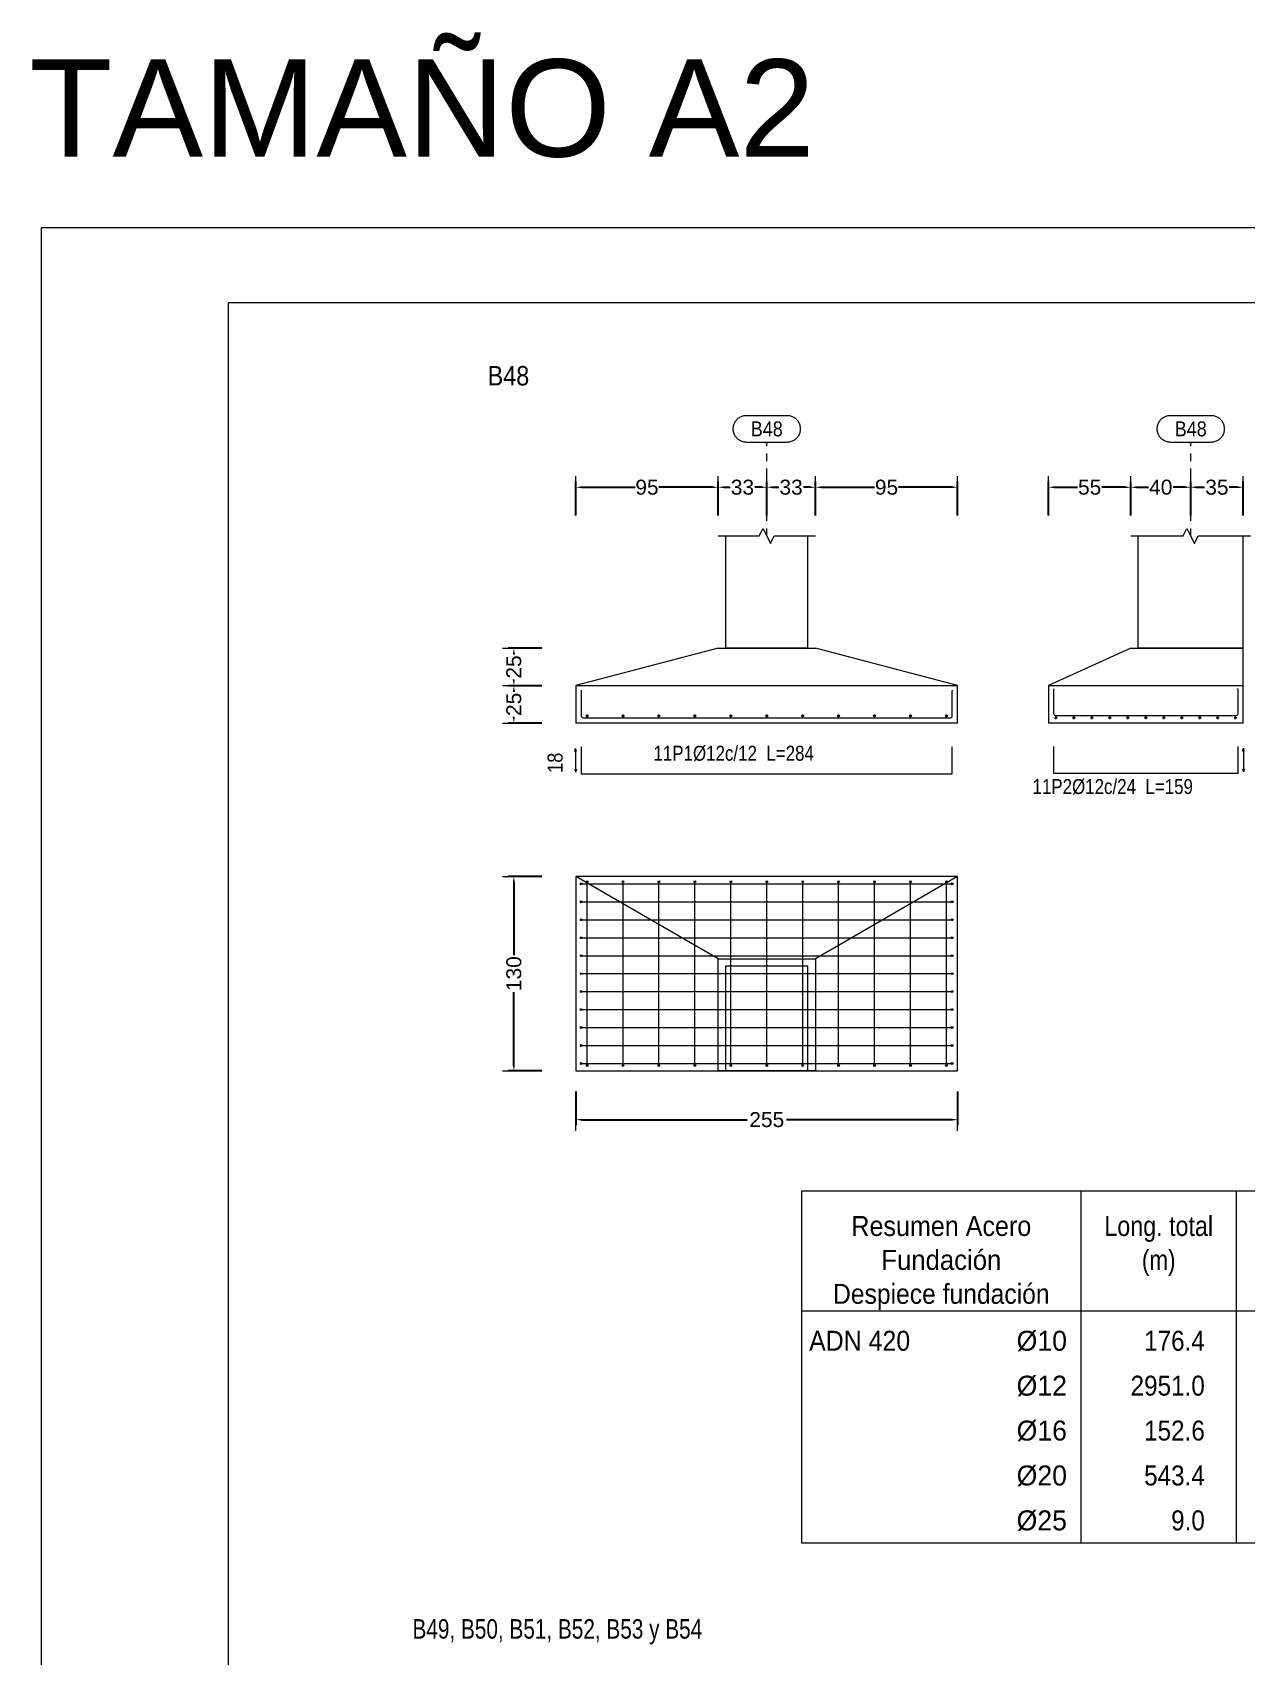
# Model space of a CAD drawing. Header units: millimetres. Extents: x 0 to 147, y 0 to 144.
# Drawn here: x -0.12 to 16.1, y 22.91 to 44.61 of the extents above; entities that cross this region are included whole.
import ezdxf
from ezdxf.enums import TextEntityAlignment as Align

# ---------------------------------------------------------------- set-up
doc = ezdxf.new("R2010")
doc.units = ezdxf.units.MM
doc.linetypes.add('CYPE_PUNTO', pattern=[0.075, 0, -0.075])
for name, color, linetype, lineweight in [('CIM_COTAS', 2, 'Continuous', 0), ('CIM_DIB_ARMADOS', 4, 'Continuous', 0), ('CIM_GEOMETRIA', 2, 'Continuous', 0), ('CIM_REFEREN', 2, 'Continuous', 0), ('CIM_TXT_ARMADOS', 3, 'Continuous', 0), ('RECUAD_LIMITES', 2, 'Continuous', 0), ('RECUAD_MARCO', 1, 'Continuous', 20), ('TABLAS', 1, 'Continuous', 0), ('TEXTO_TABLAS', 1, 'Continuous', 0)]:
    doc.layers.add(name, color=color, linetype=linetype, lineweight=lineweight)
doc.styles.add('CYPETXT_0.3_romans', font='arial.ttf', dxfattribs={"height": 0.2})
doc.styles.add('CYPETXT_romans', font='arial.ttf', dxfattribs={"height": 0.2})
doc.dimstyles.new('cype_arrow', dxfattribs={"dimtxt": 0.18, "dimasz": 0.075, "dimexe": 0.075, "dimexo": 0.075, "dimgap": 0, "dimtad": 0, "dimdec": 4, "dimzin": 0, "dimdsep": 46, "dimtxsty": 'CYPETXT_0.3_romans', "dimcen": 0.09, "dimadec": 0, "dimazin": 0, "dimtfac": 1, "dimtdec": 4, "dimtofl": 0, "dimtmove": 2, "dimatfit": 3, "dimfxl": 1, "dimtolj": 1, "dimtzin": 0, "dimarcsym": 0})

# ---------------------------------------------------------------- blocks, each defined once
blk = doc.blocks.new('*D301')
at = {"layer": 'CIM_COTAS', "color": 0, "lineweight": -2, "transparency": 16777216}
for p, q in [((7.143, 38.159), (7.143, 38.609)), ((7.218, 38.534), (7.933, 38.534)), ((8.968, 38.534), (8.252, 38.534)), ((9.043, 38.159), (9.043, 38.609))]:
    blk.add_line(p, q, dxfattribs=at)
at = {"layer": 'CIM_COTAS', "color": 0, "transparency": 16777216}
for points in [[(7.218, 38.547), (7.218, 38.522), (7.143, 38.534)], [(8.968, 38.547), (8.968, 38.522), (9.043, 38.534)]]:
    blk.add_solid(points, dxfattribs=at)
at = {"layer": 'Defpoints', "color": 0, "transparency": 16777216}
for p in [(9.043, 38.534), (7.143, 38.084), (9.043, 38.084)]:
    blk.add_point(p, dxfattribs=at)
at = {"layer": 'CIM_COTAS', "color": 0, "transparency": 16777216, "insert": (8.093, 38.534), "char_height": 0.2, "attachment_point": 5, "style": 'CYPETXT_0.3_romans'}
blk.add_mtext('\\A1;95', dxfattribs=at)
blk = doc.blocks.new('*D302')
at = {"layer": 'CIM_COTAS', "color": 0, "lineweight": -2, "transparency": 16777216}
for p, q in [((9.043, 38.159), (9.043, 38.609)), ((9.118, 38.534), (9.204, 38.534)), ((9.618, 38.534), (9.532, 38.534)), ((9.693, 38.159), (9.693, 38.609))]:
    blk.add_line(p, q, dxfattribs=at)
at = {"layer": 'CIM_COTAS', "color": 0, "transparency": 16777216}
for points in [[(9.118, 38.547), (9.118, 38.522), (9.043, 38.534)], [(9.618, 38.547), (9.618, 38.522), (9.693, 38.534)]]:
    blk.add_solid(points, dxfattribs=at)
at = {"layer": 'Defpoints', "color": 0, "transparency": 16777216}
for p in [(9.693, 38.534), (9.043, 38.084), (9.693, 38.084)]:
    blk.add_point(p, dxfattribs=at)
at = {"layer": 'CIM_COTAS', "color": 0, "transparency": 16777216, "insert": (9.368, 38.534), "char_height": 0.2, "attachment_point": 5, "style": 'CYPETXT_0.3_romans'}
blk.add_mtext('\\A1;33', dxfattribs=at)
blk = doc.blocks.new('*D303')
at = {"layer": 'CIM_COTAS', "color": 0, "lineweight": -2, "transparency": 16777216}
for p, q in [((9.693, 38.159), (9.693, 38.609)), ((9.768, 38.534), (9.854, 38.534)), ((10.268, 38.534), (10.182, 38.534)), ((10.343, 38.159), (10.343, 38.609))]:
    blk.add_line(p, q, dxfattribs=at)
at = {"layer": 'CIM_COTAS', "color": 0, "transparency": 16777216}
for points in [[(9.768, 38.547), (9.768, 38.522), (9.693, 38.534)], [(10.268, 38.547), (10.268, 38.522), (10.343, 38.534)]]:
    blk.add_solid(points, dxfattribs=at)
at = {"layer": 'Defpoints', "color": 0, "transparency": 16777216}
for p in [(10.343, 38.534), (9.693, 38.084), (10.343, 38.084)]:
    blk.add_point(p, dxfattribs=at)
at = {"layer": 'CIM_COTAS', "color": 0, "transparency": 16777216, "insert": (10.018, 38.534), "char_height": 0.2, "attachment_point": 5, "style": 'CYPETXT_0.3_romans'}
blk.add_mtext('\\A1;33', dxfattribs=at)
blk = doc.blocks.new('*D304')
at = {"layer": 'CIM_COTAS', "color": 0, "lineweight": -2, "transparency": 16777216}
for p, q in [((10.343, 38.159), (10.343, 38.609)), ((10.418, 38.534), (11.133, 38.534)), ((12.168, 38.534), (11.452, 38.534)), ((12.243, 38.159), (12.243, 38.609))]:
    blk.add_line(p, q, dxfattribs=at)
at = {"layer": 'CIM_COTAS', "color": 0, "transparency": 16777216}
for points in [[(10.418, 38.547), (10.418, 38.522), (10.343, 38.534)], [(12.168, 38.547), (12.168, 38.522), (12.243, 38.534)]]:
    blk.add_solid(points, dxfattribs=at)
at = {"layer": 'Defpoints', "color": 0, "transparency": 16777216}
for p in [(12.243, 38.534), (10.343, 38.084), (12.243, 38.084)]:
    blk.add_point(p, dxfattribs=at)
at = {"layer": 'CIM_COTAS', "color": 0, "transparency": 16777216, "insert": (11.293, 38.534), "char_height": 0.2, "attachment_point": 5, "style": 'CYPETXT_0.3_romans'}
blk.add_mtext('\\A1;95', dxfattribs=at)
blk = doc.blocks.new('*D305')
at = {"layer": 'CIM_COTAS', "color": 0, "lineweight": -2, "transparency": 16777216}
for p, q in [((6.69, 35.883), (6.24, 35.883)), ((6.315, 35.808), (6.315, 35.799)), ((6.69, 35.383), (6.24, 35.383)), ((6.315, 35.458), (6.315, 35.467))]:
    blk.add_line(p, q, dxfattribs=at)
at = {"layer": 'CIM_COTAS', "color": 0, "transparency": 16777216}
for points in [[(6.302, 35.808), (6.327, 35.808), (6.315, 35.883)], [(6.302, 35.458), (6.327, 35.458), (6.315, 35.383)]]:
    blk.add_solid(points, dxfattribs=at)
at = {"layer": 'Defpoints', "color": 0, "transparency": 16777216}
for p in [(6.315, 35.883), (6.765, 35.883), (6.765, 35.383)]:
    blk.add_point(p, dxfattribs=at)
at = {"layer": 'CIM_COTAS', "color": 0, "transparency": 16777216, "insert": (6.315, 35.633), "char_height": 0.2, "attachment_point": 5, "rotation": 90, "style": 'CYPETXT_0.3_romans'}
blk.add_mtext('\\A1;25', dxfattribs=at)
blk = doc.blocks.new('*D306')
at = {"layer": 'CIM_COTAS', "color": 0, "lineweight": -2, "transparency": 16777216}
for p, q in [((6.69, 36.383), (6.24, 36.383)), ((6.315, 36.308), (6.315, 36.299)), ((6.69, 35.883), (6.24, 35.883)), ((6.315, 35.958), (6.315, 35.967))]:
    blk.add_line(p, q, dxfattribs=at)
at = {"layer": 'CIM_COTAS', "color": 0, "transparency": 16777216}
for points in [[(6.302, 36.308), (6.327, 36.308), (6.315, 36.383)], [(6.302, 35.958), (6.327, 35.958), (6.315, 35.883)]]:
    blk.add_solid(points, dxfattribs=at)
at = {"layer": 'Defpoints', "color": 0, "transparency": 16777216}
for p in [(6.315, 36.383), (6.765, 36.383), (6.765, 35.883)]:
    blk.add_point(p, dxfattribs=at)
at = {"layer": 'CIM_COTAS', "color": 0, "transparency": 16777216, "insert": (6.315, 36.133), "char_height": 0.2, "attachment_point": 5, "rotation": 90, "style": 'CYPETXT_0.3_romans'}
blk.add_mtext('\\A1;25', dxfattribs=at)
blk = doc.blocks.new('*D307')
at = {"layer": 'CIM_COTAS', "color": 0, "lineweight": -2, "transparency": 16777216}
for p, q in [((13.456, 38.159), (13.456, 38.609)), ((13.531, 38.534), (13.842, 38.534)), ((14.481, 38.534), (14.171, 38.534)), ((14.556, 38.159), (14.556, 38.609))]:
    blk.add_line(p, q, dxfattribs=at)
at = {"layer": 'CIM_COTAS', "color": 0, "transparency": 16777216}
for points in [[(13.531, 38.547), (13.531, 38.522), (13.456, 38.534)], [(14.481, 38.547), (14.481, 38.522), (14.556, 38.534)]]:
    blk.add_solid(points, dxfattribs=at)
at = {"layer": 'Defpoints', "color": 0, "transparency": 16777216}
for p in [(14.556, 38.534), (13.456, 38.084), (14.556, 38.084)]:
    blk.add_point(p, dxfattribs=at)
at = {"layer": 'CIM_COTAS', "color": 0, "transparency": 16777216, "insert": (14.006, 38.534), "char_height": 0.2, "attachment_point": 5, "style": 'CYPETXT_0.3_romans'}
blk.add_mtext('\\A1;55', dxfattribs=at)
blk = doc.blocks.new('*D308')
at = {"layer": 'CIM_COTAS', "color": 0, "lineweight": -2, "transparency": 16777216}
for p, q in [((14.556, 38.159), (14.556, 38.609)), ((14.631, 38.534), (14.791, 38.534)), ((15.281, 38.534), (15.122, 38.534)), ((15.356, 38.159), (15.356, 38.609))]:
    blk.add_line(p, q, dxfattribs=at)
at = {"layer": 'CIM_COTAS', "color": 0, "transparency": 16777216}
for points in [[(14.631, 38.547), (14.631, 38.522), (14.556, 38.534)], [(15.281, 38.547), (15.281, 38.522), (15.356, 38.534)]]:
    blk.add_solid(points, dxfattribs=at)
at = {"layer": 'Defpoints', "color": 0, "transparency": 16777216}
for p in [(15.356, 38.534), (14.556, 38.084), (15.356, 38.084)]:
    blk.add_point(p, dxfattribs=at)
at = {"layer": 'CIM_COTAS', "color": 0, "transparency": 16777216, "insert": (14.956, 38.534), "char_height": 0.2, "attachment_point": 5, "style": 'CYPETXT_0.3_romans'}
blk.add_mtext('\\A1;40', dxfattribs=at)
blk = doc.blocks.new('*D309')
at = {"layer": 'CIM_COTAS', "color": 0, "lineweight": -2, "transparency": 16777216}
for p, q in [((15.356, 38.159), (15.356, 38.609)), ((15.431, 38.534), (15.542, 38.534)), ((15.981, 38.534), (15.871, 38.534)), ((16.056, 38.159), (16.056, 38.609))]:
    blk.add_line(p, q, dxfattribs=at)
at = {"layer": 'CIM_COTAS', "color": 0, "transparency": 16777216}
for points in [[(15.431, 38.547), (15.431, 38.522), (15.356, 38.534)], [(15.981, 38.547), (15.981, 38.522), (16.056, 38.534)]]:
    blk.add_solid(points, dxfattribs=at)
at = {"layer": 'Defpoints', "color": 0, "transparency": 16777216}
for p in [(16.056, 38.534), (15.356, 38.084), (16.056, 38.084)]:
    blk.add_point(p, dxfattribs=at)
at = {"layer": 'CIM_COTAS', "color": 0, "transparency": 16777216, "insert": (15.706, 38.534), "char_height": 0.2, "attachment_point": 5, "style": 'CYPETXT_0.3_romans'}
blk.add_mtext('\\A1;35', dxfattribs=at)
blk = doc.blocks.new('*D311')
at = {"layer": 'CIM_COTAS', "color": 0, "lineweight": -2, "transparency": 16777216}
for p, q in [((7.143, 30.459), (7.143, 30.009)), ((12.243, 30.459), (12.243, 30.009)), ((7.218, 30.084), (9.431, 30.084)), ((12.168, 30.084), (9.955, 30.084))]:
    blk.add_line(p, q, dxfattribs=at)
at = {"layer": 'CIM_COTAS', "color": 0, "transparency": 16777216}
for points in [[(7.218, 30.097), (7.218, 30.072), (7.143, 30.084)], [(12.168, 30.097), (12.168, 30.072), (12.243, 30.084)]]:
    blk.add_solid(points, dxfattribs=at)
at = {"layer": 'Defpoints', "color": 0, "transparency": 16777216}
for p in [(7.143, 30.534), (12.243, 30.534), (12.243, 30.084)]:
    blk.add_point(p, dxfattribs=at)
at = {"layer": 'CIM_COTAS', "color": 0, "transparency": 16777216, "insert": (9.693, 30.084), "char_height": 0.2, "attachment_point": 5, "style": 'CYPETXT_0.3_romans'}
blk.add_mtext('\\A1;255', dxfattribs=at)
blk = doc.blocks.new('*D312')
at = {"layer": 'CIM_COTAS', "color": 0, "lineweight": -2, "transparency": 16777216}
for p, q in [((6.69, 33.335), (6.24, 33.335)), ((6.315, 33.26), (6.315, 32.281)), ((6.315, 30.81), (6.315, 31.789)), ((6.69, 30.735), (6.24, 30.735))]:
    blk.add_line(p, q, dxfattribs=at)
at = {"layer": 'CIM_COTAS', "color": 0, "transparency": 16777216}
for points in [[(6.302, 33.26), (6.327, 33.26), (6.315, 33.335)], [(6.302, 30.81), (6.327, 30.81), (6.315, 30.735)]]:
    blk.add_solid(points, dxfattribs=at)
at = {"layer": 'Defpoints', "color": 0, "transparency": 16777216}
for p in [(6.315, 33.335), (6.765, 33.335), (6.765, 30.735)]:
    blk.add_point(p, dxfattribs=at)
at = {"layer": 'CIM_COTAS', "color": 0, "transparency": 16777216, "insert": (6.315, 32.035), "char_height": 0.2, "attachment_point": 5, "rotation": 90, "style": 'CYPETXT_0.3_romans'}
blk.add_mtext('\\A1;130', dxfattribs=at)

msp = doc.modelspace()

# ---------------------------------------------------------------- hatches: boundary and pattern name
at = {"layer": 'CIM_DIB_ARMADOS'}
h = msp.add_hatch(color=256, dxfattribs=at)
edge = h.paths.add_edge_path(flags=0)
edge.add_arc((7.21483, 35.81533), 0.0016, 0, 360)
h = msp.add_hatch(color=256, dxfattribs=at)
edge = h.paths.add_edge_path(flags=0)
edge.add_arc((12.17083, 35.81533), 0.0016, 0, 360)
h = msp.add_hatch(color=256, dxfattribs=at)
edge = h.paths.add_edge_path(flags=0)
edge.add_arc((13.52833, 35.83933), 0.0016, 0, 360)
h = msp.add_hatch(color=256, dxfattribs=at)
edge = h.paths.add_edge_path(flags=0)
edge.add_arc((15.98433, 35.83933), 0.0016, 0, 360)
h = msp.add_hatch(color=256, dxfattribs=at)
edge = h.paths.add_edge_path(flags=0)
edge.add_arc((7.21483, 33.23533), 0.0016, 0, 360)
h = msp.add_hatch(color=256, dxfattribs=at)
edge = h.paths.add_edge_path(flags=0)
edge.add_arc((7.29283, 33.26333), 0.0016, 0, 360)
h = msp.add_hatch(color=256, dxfattribs=at)
edge = h.paths.add_edge_path(flags=0)
edge.add_arc((7.77283, 33.26333), 0.0016, 0, 360)
h = msp.add_hatch(color=256, dxfattribs=at)
edge = h.paths.add_edge_path(flags=0)
edge.add_arc((8.25283, 33.26333), 0.0016, 0, 360)
h = msp.add_hatch(color=256, dxfattribs=at)
edge = h.paths.add_edge_path(flags=0)
edge.add_arc((8.73283, 33.26333), 0.0016, 0, 360)
h = msp.add_hatch(color=256, dxfattribs=at)
edge = h.paths.add_edge_path(flags=0)
edge.add_arc((9.21283, 33.26333), 0.0016, 0, 360)
h = msp.add_hatch(color=256, dxfattribs=at)
edge = h.paths.add_edge_path(flags=0)
edge.add_arc((9.69283, 33.26333), 0.0016, 0, 360)
h = msp.add_hatch(color=256, dxfattribs=at)
edge = h.paths.add_edge_path(flags=0)
edge.add_arc((10.17282, 33.26333), 0.0016, 0, 360)
h = msp.add_hatch(color=256, dxfattribs=at)
edge = h.paths.add_edge_path(flags=0)
edge.add_arc((10.65282, 33.26333), 0.0016, 0, 360)
h = msp.add_hatch(color=256, dxfattribs=at)
edge = h.paths.add_edge_path(flags=0)
edge.add_arc((11.13283, 33.26333), 0.0016, 0, 360)
h = msp.add_hatch(color=256, dxfattribs=at)
edge = h.paths.add_edge_path(flags=0)
edge.add_arc((11.61283, 33.26333), 0.0016, 0, 360)
h = msp.add_hatch(color=256, dxfattribs=at)
edge = h.paths.add_edge_path(flags=0)
edge.add_arc((12.09282, 33.26333), 0.0016, 0, 360)
h = msp.add_hatch(color=256, dxfattribs=at)
edge = h.paths.add_edge_path(flags=0)
edge.add_arc((12.17083, 33.23533), 0.0016, 0, 360)
h = msp.add_hatch(color=256, dxfattribs=at)
edge = h.paths.add_edge_path(flags=0)
edge.add_arc((7.21483, 32.99533), 0.0016, 0, 360)
h = msp.add_hatch(color=256, dxfattribs=at)
edge = h.paths.add_edge_path(flags=0)
edge.add_arc((12.17083, 32.99533), 0.0016, 0, 360)
h = msp.add_hatch(color=256, dxfattribs=at)
edge = h.paths.add_edge_path(flags=0)
edge.add_arc((7.21483, 32.75533), 0.0016, 0, 360)
h = msp.add_hatch(color=256, dxfattribs=at)
edge = h.paths.add_edge_path(flags=0)
edge.add_arc((12.17083, 32.75533), 0.0016, 0, 360)
h = msp.add_hatch(color=256, dxfattribs=at)
edge = h.paths.add_edge_path(flags=0)
edge.add_arc((7.21483, 32.51533), 0.0016, 0, 360)
h = msp.add_hatch(color=256, dxfattribs=at)
edge = h.paths.add_edge_path(flags=0)
edge.add_arc((12.17083, 32.51533), 0.0016, 0, 360)
h = msp.add_hatch(color=256, dxfattribs=at)
edge = h.paths.add_edge_path(flags=0)
edge.add_arc((7.21483, 32.27533), 0.0016, 0, 360)
h = msp.add_hatch(color=256, dxfattribs=at)
edge = h.paths.add_edge_path(flags=0)
edge.add_arc((12.17083, 32.27533), 0.0016, 0, 360)
h = msp.add_hatch(color=256, dxfattribs=at)
edge = h.paths.add_edge_path(flags=0)
edge.add_arc((7.21483, 32.03533), 0.0016, 0, 360)
h = msp.add_hatch(color=256, dxfattribs=at)
edge = h.paths.add_edge_path(flags=0)
edge.add_arc((12.17083, 32.03533), 0.0016, 0, 360)
h = msp.add_hatch(color=256, dxfattribs=at)
edge = h.paths.add_edge_path(flags=0)
edge.add_arc((7.21483, 31.79533), 0.0016, 0, 360)
h = msp.add_hatch(color=256, dxfattribs=at)
edge = h.paths.add_edge_path(flags=0)
edge.add_arc((12.17083, 31.79533), 0.0016, 0, 360)
h = msp.add_hatch(color=256, dxfattribs=at)
edge = h.paths.add_edge_path(flags=0)
edge.add_arc((7.21483, 31.55533), 0.0016, 0, 360)
h = msp.add_hatch(color=256, dxfattribs=at)
edge = h.paths.add_edge_path(flags=0)
edge.add_arc((12.17083, 31.55533), 0.0016, 0, 360)
h = msp.add_hatch(color=256, dxfattribs=at)
edge = h.paths.add_edge_path(flags=0)
edge.add_arc((7.21483, 31.31533), 0.0016, 0, 360)
h = msp.add_hatch(color=256, dxfattribs=at)
edge = h.paths.add_edge_path(flags=0)
edge.add_arc((12.17083, 31.31533), 0.0016, 0, 360)
h = msp.add_hatch(color=256, dxfattribs=at)
edge = h.paths.add_edge_path(flags=0)
edge.add_arc((7.21483, 31.07533), 0.0016, 0, 360)
h = msp.add_hatch(color=256, dxfattribs=at)
edge = h.paths.add_edge_path(flags=0)
edge.add_arc((12.17083, 31.07533), 0.0016, 0, 360)
h = msp.add_hatch(color=256, dxfattribs=at)
edge = h.paths.add_edge_path(flags=0)
edge.add_arc((7.21483, 30.83533), 0.0016, 0, 360)
h = msp.add_hatch(color=256, dxfattribs=at)
edge = h.paths.add_edge_path(flags=0)
edge.add_arc((12.17083, 30.83533), 0.0016, 0, 360)
h = msp.add_hatch(color=256, dxfattribs=at)
edge = h.paths.add_edge_path(flags=0)
edge.add_arc((7.29283, 30.80733), 0.0016, 0, 360)
h = msp.add_hatch(color=256, dxfattribs=at)
edge = h.paths.add_edge_path(flags=0)
edge.add_arc((7.77283, 30.80733), 0.0016, 0, 360)
h = msp.add_hatch(color=256, dxfattribs=at)
edge = h.paths.add_edge_path(flags=0)
edge.add_arc((8.25283, 30.80733), 0.0016, 0, 360)
h = msp.add_hatch(color=256, dxfattribs=at)
edge = h.paths.add_edge_path(flags=0)
edge.add_arc((8.73283, 30.80733), 0.0016, 0, 360)
h = msp.add_hatch(color=256, dxfattribs=at)
edge = h.paths.add_edge_path(flags=0)
edge.add_arc((9.21283, 30.80733), 0.0016, 0, 360)
h = msp.add_hatch(color=256, dxfattribs=at)
edge = h.paths.add_edge_path(flags=0)
edge.add_arc((9.69283, 30.80733), 0.0016, 0, 360)
h = msp.add_hatch(color=256, dxfattribs=at)
edge = h.paths.add_edge_path(flags=0)
edge.add_arc((10.17282, 30.80733), 0.0016, 0, 360)
h = msp.add_hatch(color=256, dxfattribs=at)
edge = h.paths.add_edge_path(flags=0)
edge.add_arc((10.65282, 30.80733), 0.0016, 0, 360)
h = msp.add_hatch(color=256, dxfattribs=at)
edge = h.paths.add_edge_path(flags=0)
edge.add_arc((11.13283, 30.80733), 0.0016, 0, 360)
h = msp.add_hatch(color=256, dxfattribs=at)
edge = h.paths.add_edge_path(flags=0)
edge.add_arc((11.61283, 30.80733), 0.0016, 0, 360)
h = msp.add_hatch(color=256, dxfattribs=at)
edge = h.paths.add_edge_path(flags=0)
edge.add_arc((12.09282, 30.80733), 0.0016, 0, 360)

# ---------------------------------------------------------------- linework, layer by layer
at = {"layer": 'CIM_COTAS', "linetype": 'CYPE_PUNTO'}
for p, q in [((9.69283, 37.88333), (9.69283, 39.13433)), ((15.35633, 37.88333), (15.35633, 39.13433))]:
    msp.add_line(p, q, dxfattribs=at)
at = {"layer": 'CIM_COTAS'}
for p, q in [((7.14283, 38.38433), (7.14283, 38.68433)), ((9.04283, 38.38433), (9.04283, 38.68433)), ((9.04283, 38.38433), (9.04283, 38.68433)), ((9.69283, 38.38433), (9.69283, 38.68433)), ((9.69283, 38.38433), (9.69283, 38.68433)), ((10.34282, 38.38433), (10.34282, 38.68433)), ((10.34282, 38.38433), (10.34282, 38.68433)), ((12.24282, 38.38433), (12.24282, 38.68433)), ((13.45632, 38.38433), (13.45632, 38.68433)), ((14.55632, 38.38433), (14.55632, 38.68433)), ((14.55632, 38.38433), (14.55632, 38.68433)), ((15.35633, 38.38433), (15.35633, 38.68433)), ((15.35633, 38.38433), (15.35633, 38.68433)), ((16.05633, 38.38433), (16.05633, 38.68433)), ((6.16483, 36.38333), (6.46483, 36.38333)), ((6.16483, 35.88333), (6.46483, 35.88333)), ((6.16483, 35.88333), (6.46483, 35.88333)), ((6.16483, 35.38333), (6.46483, 35.38333)), ((6.16483, 33.33533), (6.46483, 33.33533)), ((6.16483, 30.73533), (6.46483, 30.73533)), ((7.14283, 29.93433), (7.14283, 30.23433)), ((12.24282, 29.93433), (12.24282, 30.23433))]:
    msp.add_line(p, q, dxfattribs=at)
for points in [[(9.96133, 39.49433), (9.97335, 39.49393), (9.98532, 39.49272), (9.99718, 39.49072), (10.00888, 39.48793), (10.02037, 39.48437), (10.0316, 39.48004), (10.04251, 39.47498), (10.05306, 39.4692), (10.0632, 39.46273), (10.07288, 39.45559), (10.08207, 39.44783), (10.09071, 39.43946), (10.09878, 39.43054), (10.10624, 39.4211), (10.11305, 39.41118), (10.11918, 39.40083), (10.1246, 39.3901), (10.1293, 39.37902), (10.13324, 39.36766), (10.13642, 39.35606), (10.13882, 39.34427), (10.14042, 39.33235), (10.14122, 39.32034), (10.14122, 39.30831), (10.14042, 39.29631), (10.13882, 39.28439), (10.13642, 39.2726), (10.13324, 39.261), (10.1293, 39.24963), (10.1246, 39.23856), (10.11918, 39.22782), (10.11305, 39.21747), (10.10624, 39.20756), (10.09878, 39.19811), (10.09071, 39.18919), (10.08207, 39.18083), (10.07288, 39.17306), (10.0632, 39.16593), (10.05306, 39.15946), (10.04251, 39.15367), (10.0316, 39.14861), (10.02037, 39.14429), (10.00888, 39.14072), (9.99718, 39.13793), (9.98532, 39.13593), (9.97335, 39.13473), (9.96133, 39.13433), (9.42433, 39.13433), (9.4123, 39.13473), (9.40033, 39.13593), (9.38847, 39.13793), (9.37677, 39.14072), (9.36528, 39.14429), (9.35405, 39.14861), (9.34314, 39.15367), (9.33259, 39.15946), (9.32245, 39.16593), (9.31277, 39.17306), (9.30358, 39.18083), (9.29494, 39.18919), (9.28687, 39.19811), (9.27941, 39.20756), (9.2726, 39.21747), (9.26647, 39.22782), (9.26105, 39.23856), (9.25635, 39.24963), (9.25241, 39.261), (9.24923, 39.2726), (9.24683, 39.28439), (9.24523, 39.29631), (9.24443, 39.30831), (9.24443, 39.32034), (9.24523, 39.33235), (9.24683, 39.34427), (9.24923, 39.35606), (9.25241, 39.36766), (9.25635, 39.37902), (9.26105, 39.3901), (9.26647, 39.40083), (9.2726, 39.41118), (9.27941, 39.4211), (9.28687, 39.43054), (9.29494, 39.43946), (9.30358, 39.44783), (9.31277, 39.45559), (9.32245, 39.46273), (9.33259, 39.4692), (9.34314, 39.47498), (9.35405, 39.48004), (9.36528, 39.48437), (9.37677, 39.48793), (9.38847, 39.49072), (9.40033, 39.49272), (9.4123, 39.49393), (9.42433, 39.49433), (9.96133, 39.49433)], [(15.62482, 39.49433), (15.63685, 39.49393), (15.64882, 39.49272), (15.66068, 39.49072), (15.67238, 39.48793), (15.68387, 39.48437), (15.6951, 39.48004), (15.70601, 39.47498), (15.71656, 39.4692), (15.7267, 39.46273), (15.73638, 39.45559), (15.74557, 39.44783), (15.75421, 39.43946), (15.76228, 39.43054), (15.76974, 39.4211), (15.77655, 39.41118), (15.78268, 39.40083), (15.7881, 39.3901), (15.7928, 39.37902), (15.79674, 39.36766), (15.79992, 39.35606), (15.80232, 39.34427), (15.80392, 39.33235), (15.80472, 39.32034), (15.80472, 39.30831), (15.80392, 39.29631), (15.80232, 39.28439), (15.79992, 39.2726), (15.79674, 39.261), (15.7928, 39.24963), (15.7881, 39.23856), (15.78268, 39.22782), (15.77655, 39.21747), (15.76974, 39.20756), (15.76228, 39.19811), (15.75421, 39.18919), (15.74557, 39.18083), (15.73638, 39.17306), (15.7267, 39.16593), (15.71656, 39.15946), (15.70601, 39.15367), (15.6951, 39.14861), (15.68387, 39.14429), (15.67238, 39.14072), (15.66068, 39.13793), (15.64882, 39.13593), (15.63685, 39.13473), (15.62482, 39.13433), (15.08783, 39.13433), (15.0758, 39.13473), (15.06383, 39.13593), (15.05197, 39.13793), (15.04027, 39.14072), (15.02878, 39.14429), (15.01755, 39.14861), (15.00664, 39.15367), (14.99609, 39.15946), (14.98595, 39.16593), (14.97627, 39.17306), (14.96708, 39.18083), (14.95844, 39.18919), (14.95037, 39.19811), (14.94291, 39.20756), (14.9361, 39.21747), (14.92997, 39.22782), (14.92455, 39.23856), (14.91985, 39.24963), (14.91591, 39.261), (14.91273, 39.2726), (14.91033, 39.28439), (14.90873, 39.29631), (14.90793, 39.30831), (14.90793, 39.32034), (14.90873, 39.33235), (14.91033, 39.34427), (14.91273, 39.35606), (14.91591, 39.36766), (14.91985, 39.37902), (14.92455, 39.3901), (14.92997, 39.40083), (14.9361, 39.41118), (14.94291, 39.4211), (14.95037, 39.43054), (14.95844, 39.43946), (14.96708, 39.44783), (14.97627, 39.45559), (14.98595, 39.46273), (14.99609, 39.4692), (15.00664, 39.47498), (15.01755, 39.48004), (15.02878, 39.48437), (15.04027, 39.48793), (15.05197, 39.49072), (15.06383, 39.49272), (15.0758, 39.49393), (15.08783, 39.49433), (15.62482, 39.49433)]]:
    msp.add_lwpolyline(points, close=True, dxfattribs=at)
at = {"layer": 'CIM_DIB_ARMADOS'}
for p, q in [((7.27483, 35.47933), (7.31083, 35.47933)), ((7.29283, 35.46133), (7.29283, 35.49733)), ((7.75483, 35.47933), (7.79083, 35.47933)), ((7.77283, 35.46133), (7.77283, 35.49733)), ((8.23483, 35.47933), (8.27083, 35.47933)), ((8.25283, 35.46133), (8.25283, 35.49733)), ((8.71483, 35.47933), (8.75083, 35.47933)), ((8.73283, 35.46133), (8.73283, 35.49733)), ((9.19483, 35.47933), (9.23083, 35.47933)), ((9.21283, 35.46133), (9.21283, 35.49733)), ((9.67483, 35.47933), (9.71083, 35.47933)), ((9.69283, 35.46133), (9.69283, 35.49733)), ((10.15483, 35.47933), (10.19083, 35.47933)), ((10.17282, 35.46133), (10.17282, 35.49733)), ((10.63482, 35.47933), (10.67083, 35.47933)), ((10.65282, 35.46133), (10.65282, 35.49733)), ((11.11482, 35.47933), (11.15082, 35.47933)), ((11.13283, 35.46133), (11.13283, 35.49733)), ((11.59483, 35.47933), (11.63082, 35.47933)), ((11.61283, 35.46133), (11.61283, 35.49733)), ((12.07483, 35.47933), (12.11083, 35.47933)), ((12.09282, 35.46133), (12.09282, 35.49733)), ((13.53833, 35.45533), (13.57432, 35.45533)), ((13.55632, 35.43733), (13.55632, 35.47333)), ((13.77833, 35.45533), (13.81433, 35.45533)), ((13.79632, 35.43733), (13.79632, 35.47333)), ((14.01833, 35.45533), (14.05433, 35.45533)), ((14.03632, 35.43733), (14.03632, 35.47333)), ((14.25832, 35.45533), (14.29433, 35.45533)), ((14.27632, 35.43733), (14.27632, 35.47333)), ((14.49832, 35.45533), (14.53433, 35.45533)), ((14.51633, 35.43733), (14.51633, 35.47333)), ((14.73832, 35.45533), (14.77432, 35.45533)), ((14.75633, 35.43733), (14.75633, 35.47333)), ((14.97832, 35.45533), (15.01432, 35.45533)), ((14.99633, 35.43733), (14.99633, 35.47333)), ((15.21833, 35.45533), (15.25432, 35.45533)), ((15.23633, 35.43733), (15.23633, 35.47333)), ((15.45833, 35.45533), (15.49432, 35.45533)), ((15.47632, 35.43733), (15.47632, 35.47333)), ((15.69833, 35.45533), (15.73433, 35.45533)), ((15.71632, 35.43733), (15.71632, 35.47333)), ((15.93833, 35.45533), (15.97433, 35.45533)), ((15.95632, 35.43733), (15.95632, 35.47333))]:
    msp.add_line(p, q, dxfattribs=at)
for points in [[(7.21483, 35.81533), (7.21483, 35.47933), (7.21804, 35.46733), (7.22683, 35.45854), (7.23883, 35.45533), (12.14682, 35.45533), (12.15883, 35.45854), (12.16761, 35.46733), (12.17083, 35.47933), (12.17083, 35.81533)], [(15.98433, 35.83933), (15.98433, 35.50333), (15.98111, 35.49133), (15.97232, 35.48254), (15.96032, 35.47933), (13.55232, 35.47933), (13.54032, 35.48254), (13.53154, 35.49133), (13.52833, 35.50333), (13.52833, 35.83933)], [(7.21483, 35.06533), (7.21483, 34.70533), (12.17083, 34.70533), (12.17083, 35.06533)], [(15.98433, 35.07033), (15.98433, 34.71033), (13.52833, 34.71033), (13.52833, 35.07033)], [(7.21483, 33.23533), (7.21804, 33.23533), (7.22683, 33.23533), (7.23883, 33.23533), (12.14682, 33.23533), (12.15883, 33.23533), (12.16761, 33.23533), (12.17083, 33.23533)], [(7.29283, 30.80733), (7.29283, 30.81054), (7.29283, 30.81933), (7.29283, 30.83133), (7.29283, 33.23933), (7.29283, 33.25133), (7.29283, 33.26011), (7.29283, 33.26333)], [(7.77283, 30.80733), (7.77283, 30.81054), (7.77283, 30.81933), (7.77283, 30.83133), (7.77283, 33.23933), (7.77283, 33.25133), (7.77283, 33.26011), (7.77283, 33.26333)], [(8.25283, 30.80733), (8.25283, 30.81054), (8.25283, 30.81933), (8.25283, 30.83133), (8.25283, 33.23933), (8.25283, 33.25133), (8.25283, 33.26011), (8.25283, 33.26333)], [(8.73283, 30.80733), (8.73283, 30.81054), (8.73283, 30.81933), (8.73283, 30.83133), (8.73283, 33.23933), (8.73283, 33.25133), (8.73283, 33.26011), (8.73283, 33.26333)], [(9.21283, 30.80733), (9.21283, 30.81054), (9.21283, 30.81933), (9.21283, 30.83133), (9.21283, 33.23933), (9.21283, 33.25133), (9.21283, 33.26011), (9.21283, 33.26333)], [(9.69283, 30.80733), (9.69283, 30.81054), (9.69283, 30.81933), (9.69283, 30.83133), (9.69283, 33.23933), (9.69283, 33.25133), (9.69283, 33.26011), (9.69283, 33.26333)], [(10.17282, 30.80733), (10.17282, 30.81054), (10.17282, 30.81933), (10.17282, 30.83133), (10.17282, 33.23933), (10.17282, 33.25133), (10.17282, 33.26011), (10.17282, 33.26333)], [(10.65282, 30.80733), (10.65282, 30.81054), (10.65282, 30.81933), (10.65282, 30.83133), (10.65282, 33.23933), (10.65282, 33.25133), (10.65282, 33.26011), (10.65282, 33.26333)], [(11.13283, 30.80733), (11.13283, 30.81054), (11.13283, 30.81933), (11.13283, 30.83133), (11.13283, 33.23933), (11.13283, 33.25133), (11.13283, 33.26011), (11.13283, 33.26333)], [(11.61283, 30.80733), (11.61283, 30.81054), (11.61283, 30.81933), (11.61283, 30.83133), (11.61283, 33.23933), (11.61283, 33.25133), (11.61283, 33.26011), (11.61283, 33.26333)], [(12.09282, 30.80733), (12.09282, 30.81054), (12.09282, 30.81933), (12.09282, 30.83133), (12.09282, 33.23933), (12.09282, 33.25133), (12.09282, 33.26011), (12.09282, 33.26333)], [(7.21483, 32.99533), (7.21804, 32.99533), (7.22683, 32.99533), (7.23883, 32.99533), (12.14682, 32.99533), (12.15883, 32.99533), (12.16761, 32.99533), (12.17083, 32.99533)], [(7.21483, 32.75533), (7.21804, 32.75533), (7.22683, 32.75533), (7.23883, 32.75533), (12.14682, 32.75533), (12.15883, 32.75533), (12.16761, 32.75533), (12.17083, 32.75533)], [(7.21483, 32.51533), (7.21804, 32.51533), (7.22683, 32.51533), (7.23883, 32.51533), (12.14682, 32.51533), (12.15883, 32.51533), (12.16761, 32.51533), (12.17083, 32.51533)], [(7.21483, 32.27533), (7.21804, 32.27533), (7.22683, 32.27533), (7.23883, 32.27533), (12.14682, 32.27533), (12.15883, 32.27533), (12.16761, 32.27533), (12.17083, 32.27533)], [(7.21483, 32.03533), (7.21804, 32.03533), (7.22683, 32.03533), (7.23883, 32.03533), (12.14682, 32.03533), (12.15883, 32.03533), (12.16761, 32.03533), (12.17083, 32.03533)], [(7.21483, 31.79533), (7.21804, 31.79533), (7.22683, 31.79533), (7.23883, 31.79533), (12.14682, 31.79533), (12.15883, 31.79533), (12.16761, 31.79533), (12.17083, 31.79533)], [(7.21483, 31.55533), (7.21804, 31.55533), (7.22683, 31.55533), (7.23883, 31.55533), (12.14682, 31.55533), (12.15883, 31.55533), (12.16761, 31.55533), (12.17083, 31.55533)], [(7.21483, 31.31533), (7.21804, 31.31533), (7.22683, 31.31533), (7.23883, 31.31533), (12.14682, 31.31533), (12.15883, 31.31533), (12.16761, 31.31533), (12.17083, 31.31533)], [(7.21483, 31.07533), (7.21804, 31.07533), (7.22683, 31.07533), (7.23883, 31.07533), (12.14682, 31.07533), (12.15883, 31.07533), (12.16761, 31.07533), (12.17083, 31.07533)], [(7.21483, 30.83533), (7.21804, 30.83533), (7.22683, 30.83533), (7.23883, 30.83533), (12.14682, 30.83533), (12.15883, 30.83533), (12.16761, 30.83533), (12.17083, 30.83533)]]:
    msp.add_lwpolyline(points, dxfattribs=at)
for centre, radius in [((7.21483, 35.81533), 0.0016), ((12.17083, 35.81533), 0.0016), ((13.52833, 35.83933), 0.0016), ((15.98433, 35.83933), 0.0016), ((7.29283, 35.47933), 0.012), ((7.77283, 35.47933), 0.012), ((8.25283, 35.47933), 0.012), ((8.73283, 35.47933), 0.012), ((9.21283, 35.47933), 0.012), ((9.69283, 35.47933), 0.012), ((10.17282, 35.47933), 0.012), ((10.65282, 35.47933), 0.012), ((11.13283, 35.47933), 0.012), ((11.61283, 35.47933), 0.012), ((12.09282, 35.47933), 0.012), ((13.55632, 35.45533), 0.012), ((13.79632, 35.45533), 0.012), ((14.03632, 35.45533), 0.012), ((14.27632, 35.45533), 0.012), ((14.51633, 35.45533), 0.012), ((14.75633, 35.45533), 0.012), ((14.99633, 35.45533), 0.012), ((15.23633, 35.45533), 0.012), ((15.47632, 35.45533), 0.012), ((15.71632, 35.45533), 0.012), ((15.95632, 35.45533), 0.012), ((7.21483, 33.23533), 0.012), ((7.21483, 33.23533), 0.0016), ((7.29283, 33.26333), 0.012), ((7.29283, 33.26333), 0.0016), ((7.77283, 33.26333), 0.012), ((7.77283, 33.26333), 0.0016), ((8.25283, 33.26333), 0.012), ((8.25283, 33.26333), 0.0016), ((8.73283, 33.26333), 0.012), ((8.73283, 33.26333), 0.0016), ((9.21283, 33.26333), 0.012), ((9.21283, 33.26333), 0.0016), ((9.69283, 33.26333), 0.012), ((9.69283, 33.26333), 0.0016), ((10.17282, 33.26333), 0.012), ((10.17282, 33.26333), 0.0016), ((10.65282, 33.26333), 0.012), ((10.65282, 33.26333), 0.0016), ((11.13283, 33.26333), 0.012), ((11.13283, 33.26333), 0.0016), ((11.61283, 33.26333), 0.012), ((11.61283, 33.26333), 0.0016), ((12.09282, 33.26333), 0.012), ((12.09282, 33.26333), 0.0016), ((12.17083, 33.23533), 0.012), ((12.17083, 33.23533), 0.0016), ((7.21483, 32.99533), 0.012), ((7.21483, 32.99533), 0.0016), ((12.17083, 32.99533), 0.012), ((12.17083, 32.99533), 0.0016), ((7.21483, 32.75533), 0.012), ((12.17083, 32.75533), 0.012), ((7.21483, 32.75533), 0.0016), ((12.17083, 32.75533), 0.0016), ((7.21483, 32.51533), 0.012), ((7.21483, 32.51533), 0.0016), ((12.17083, 32.51533), 0.012), ((12.17083, 32.51533), 0.0016), ((7.21483, 32.27533), 0.012), ((7.21483, 32.27533), 0.0016), ((12.17083, 32.27533), 0.012), ((12.17083, 32.27533), 0.0016), ((7.21483, 32.03533), 0.012), ((7.21483, 32.03533), 0.0016), ((12.17083, 32.03533), 0.012), ((12.17083, 32.03533), 0.0016), ((7.21483, 31.79533), 0.012), ((7.21483, 31.79533), 0.0016), ((12.17083, 31.79533), 0.012), ((12.17083, 31.79533), 0.0016), ((7.21483, 31.55533), 0.012), ((7.21483, 31.55533), 0.0016), ((12.17083, 31.55533), 0.012), ((12.17083, 31.55533), 0.0016), ((7.21483, 31.31533), 0.012), ((7.21483, 31.31533), 0.0016), ((12.17083, 31.31533), 0.012), ((12.17083, 31.31533), 0.0016), ((7.21483, 31.07533), 0.012), ((7.21483, 31.07533), 0.0016), ((12.17083, 31.07533), 0.012), ((12.17083, 31.07533), 0.0016), ((7.21483, 30.83533), 0.012), ((7.21483, 30.83533), 0.0016), ((7.29283, 30.80733), 0.012), ((7.77283, 30.80733), 0.012), ((8.25283, 30.80733), 0.012), ((8.73283, 30.80733), 0.012), ((9.21283, 30.80733), 0.012), ((9.69283, 30.80733), 0.012), ((10.17282, 30.80733), 0.012), ((10.65282, 30.80733), 0.012), ((11.13283, 30.80733), 0.012), ((11.61283, 30.80733), 0.012), ((12.09282, 30.80733), 0.012), ((12.17083, 30.83533), 0.012), ((12.17083, 30.83533), 0.0016), ((7.29283, 30.80733), 0.0016), ((7.77283, 30.80733), 0.0016), ((8.25283, 30.80733), 0.0016), ((8.73283, 30.80733), 0.0016), ((9.21283, 30.80733), 0.0016), ((9.69283, 30.80733), 0.0016), ((10.17282, 30.80733), 0.0016), ((10.65282, 30.80733), 0.0016), ((11.13283, 30.80733), 0.0016), ((11.61283, 30.80733), 0.0016), ((12.09282, 30.80733), 0.0016)]:
    msp.add_circle(centre, radius, dxfattribs=at)
at = {"layer": 'CIM_GEOMETRIA'}
for p, q in [((9.14283, 37.88333), (9.14283, 36.38333)), ((10.24282, 36.38333), (10.24282, 37.88333)), ((14.65633, 36.38333), (14.65633, 37.88333)), ((16.05633, 36.38333), (16.05633, 37.88333)), ((9.04283, 36.38333), (7.14283, 35.88333)), ((9.04283, 36.38333), (10.34282, 36.38333)), ((10.24282, 36.38333), (9.14283, 36.38333)), ((12.24282, 35.88333), (10.34282, 36.38333)), ((14.55632, 36.38333), (13.45632, 35.88333)), ((14.55632, 36.38333), (16.05633, 36.38333)), ((16.05633, 36.38333), (14.65633, 36.38333)), ((16.05633, 35.88333), (16.05633, 36.38333)), ((7.14283, 35.88333), (12.24282, 35.88333)), ((7.14283, 35.88333), (7.14283, 35.38333)), ((12.24282, 35.38333), (12.24282, 35.88333)), ((13.45632, 35.88333), (16.05633, 35.88333)), ((13.45632, 35.88333), (13.45632, 35.38333)), ((16.05633, 35.38333), (16.05633, 35.88333)), ((12.24282, 35.38333), (7.14283, 35.38333)), ((16.05633, 35.38333), (13.45632, 35.38333)), ((9.04283, 32.23533), (7.14283, 33.33533)), ((12.24282, 33.33533), (10.34282, 32.23533)), ((7.14283, 30.73533), (9.04283, 30.73533)), ((10.34282, 30.73533), (12.24282, 30.73533))]:
    msp.add_line(p, q, dxfattribs=at)
for points in [[(9.04283, 37.88333), (9.59283, 37.88333), (9.64283, 37.98333), (9.74283, 37.78333), (9.79283, 37.88333), (10.34282, 37.88333)], [(14.55632, 37.88333), (15.25633, 37.88333), (15.30632, 37.98333), (15.40633, 37.78333), (15.45632, 37.88333), (16.15632, 37.88333)]]:
    msp.add_lwpolyline(points, dxfattribs=at)
for points in [[(7.14283, 33.33533), (7.14283, 30.73533), (12.24282, 30.73533), (12.24282, 33.33533), (7.14283, 33.33533)], [(10.34282, 32.23533), (10.34282, 30.73533), (9.04283, 30.73533), (9.04283, 32.23533), (10.34282, 32.23533)], [(9.14283, 30.73533), (10.24282, 30.73533), (10.24282, 32.13533), (9.14283, 32.13533), (9.14283, 30.73533)]]:
    msp.add_lwpolyline(points, close=True, dxfattribs=at)
at = {"layer": 'CIM_TXT_ARMADOS'}
for p, q in [((7.12733, 35.00513), (7.13983, 35.04513)), ((7.15233, 35.00513), (7.13983, 35.04513)), ((7.13983, 35.04513), (7.13983, 34.72553)), ((16.04682, 35.01013), (16.05933, 35.05013)), ((16.07183, 35.01013), (16.05933, 35.05013)), ((16.05933, 35.05013), (16.05933, 34.73053)), ((7.12733, 34.76553), (7.13983, 34.72553)), ((7.15233, 34.76553), (7.13983, 34.72553)), ((16.04682, 34.77053), (16.05933, 34.73053)), ((16.07183, 34.77053), (16.05933, 34.73053))]:
    msp.add_line(p, q, dxfattribs=at)
at = {"layer": 'RECUAD_LIMITES'}
msp.add_lwpolyline([(0, 0), (59.4, 0), (59.4, 42), (0, 42), (0, 0)], close=True, dxfattribs=at)
at = {"layer": 'RECUAD_MARCO'}
msp.add_lwpolyline([(2.5, 1), (58.4, 1), (58.4, 41), (2.5, 41), (2.5, 1)], close=True, dxfattribs=at)
at = {"layer": 'TABLAS'}
for p, q in [((13.89066, 24.43045), (13.89066, 29.13045)), ((15.96666, 24.43045), (15.96666, 29.13045)), ((10.15866, 27.53045), (19.21466, 27.53045))]:
    msp.add_line(p, q, dxfattribs=at)
msp.add_lwpolyline([(10.15866, 24.43045), (19.21466, 24.43045), (19.21466, 29.13045), (10.15866, 29.13045), (10.15866, 24.43045)], close=True, dxfattribs=at)

# ---------------------------------------------------------------- texts
at = {"layer": 'CIM_COTAS', "style": 'CYPETXT_romans', "width": 0.8592}
for p in [(9.69283, 39.31433), (15.35633, 39.31433)]:
    msp.add_text('B48', height=0.2, dxfattribs=at).set_placement(p, align=Align.MIDDLE_CENTER)
at = {"layer": 'CIM_REFEREN', "style": 'CYPETXT_romans'}
for s, width, p in [('B48', 0.8592, (5.96483, 40.15433)), ('B49, B50, B51, B52, B53 y B54', 0.76369, (4.96068, 23.41062))]:
    msp.add_text(s, height=0.26, dxfattribs=dict(at, width=width)).set_placement(p, align=Align.TOP_LEFT)
at = {"layer": 'CIM_REFEREN', "insert": (-0.15627, 44.2516), "char_height": 1.3, "attachment_point": 1, "style": 'CYPETXT_romans'}
msp.add_mtext_dynamic_manual_height_columns('TAMAÑO A2', width=10.890341, gutter_width=12.5, heights=[0], dxfattribs=at)
at = {"layer": 'CIM_TXT_ARMADOS', "style": 'CYPETXT_romans', "width": 0.872274}
msp.add_text('18', height=0.2, rotation=90, dxfattribs=at).set_placement((6.96483, 34.71733))
at = {"layer": 'CIM_TXT_ARMADOS', "style": 'CYPETXT_romans', "width": 0.809319}
for s, p in [('11P1%%c12c/12  L=284', (8.17933, 34.88033)), ('11P2%%c12c/24  L=159', (13.24282, 34.43533))]:
    msp.add_text(s, height=0.2, dxfattribs=at).set_placement(p)
at = {"layer": 'TEXTO_TABLAS', "style": 'CYPETXT_romans'}
for s, height, width, p in [('Resumen Acero', 0.2666667, 0.899775, (12.02466, 28.66378)), ('Long. total', 0.2666667, 0.834718, (14.92866, 28.66378)), ('Fundación', 0.266667, 0.921777, (12.02466, 28.21045)), ('(m)', 0.266667, 0.805297, (14.92866, 28.21045)), ('Despiece fundación', 0.2666667, 0.88412, (12.02466, 27.75712))]:
    msp.add_text(s, height=height, dxfattribs=dict(at, width=width)).set_placement(p, align=Align.MIDDLE_CENTER)
for s, width, p in [('ADN 420', 0.893197, (10.25866, 27.13045)), ('%%c10', 0.955414, (13.03066, 27.13045)), ('%%c12', 0.955414, (13.03066, 26.53045)), ('%%c16', 0.955414, (13.03066, 25.93045)), ('%%c20', 0.955414, (13.03066, 25.33045)), ('%%c25', 0.955414, (13.03066, 24.73045))]:
    msp.add_text(s, height=0.266667, dxfattribs=dict(at, width=width)).set_placement(p, align=Align.MIDDLE_LEFT)
for s, width, p in [('176.4', 0.869965, (15.54466, 27.13045)), ('2951.0', 0.870384, (15.54466, 26.53045)), ('152.6', 0.869965, (15.54466, 25.93045)), ('543.4', 0.869965, (15.54466, 25.33045)), ('9.0', 0.868127, (15.54466, 24.73045))]:
    msp.add_text(s, height=0.266667, dxfattribs=dict(at, width=width)).set_placement(p, align=Align.MIDDLE_RIGHT)

# ---------------------------------------------------------------- dimensions: what is measured, and where the dimension line sits
at = {"layer": 'CIM_COTAS'}
for p1, p2, distance, text, picture, middle in [((7.14283, 38.08433), (9.04283, 38.08433), 0.45, '95', '*D301', (8.09283, 38.53433)), ((9.04283, 38.08433), (9.69283, 38.08433), 0.45, '33', '*D302', (9.36782, 38.53433)), ((9.69283, 38.08433), (10.34282, 38.08433), 0.45, '33', '*D303', (10.01783, 38.53433)), ((10.34282, 38.08433), (12.24282, 38.08433), 0.45, '95', '*D304', (11.29283, 38.53433)), ((13.45632, 38.08433), (14.55632, 38.08433), 0.45, '55', '*D307', (14.00633, 38.53433)), ((14.55632, 38.08433), (15.35633, 38.08433), 0.45, '40', '*D308', (14.95632, 38.53433)), ((15.35633, 38.08433), (16.05633, 38.08433), 0.45, '35', '*D309', (15.70632, 38.53433)), ((6.76483, 35.88333), (6.76483, 36.38333), 0.45, '25', '*D306', (6.31482, 36.13333)), ((6.76483, 35.38333), (6.76483, 35.88333), 0.45, '25', '*D305', (6.31482, 35.63333)), ((6.76483, 30.73533), (6.76483, 33.33533), 0.45, '130', '*D312', (6.31482, 32.03533)), ((7.14283, 30.53433), (12.24282, 30.53433), -0.45, '255', '*D311', (9.69283, 30.08433))]:
    dim = msp.add_aligned_dim(p1=p1, p2=p2, distance=distance, text=text, dimstyle='cype_arrow', dxfattribs=at)
    dim.commit()
    dim.dimension.update_dxf_attribs({"geometry": picture, "text_midpoint": middle})

doc.saveas('drawing.dxf')
